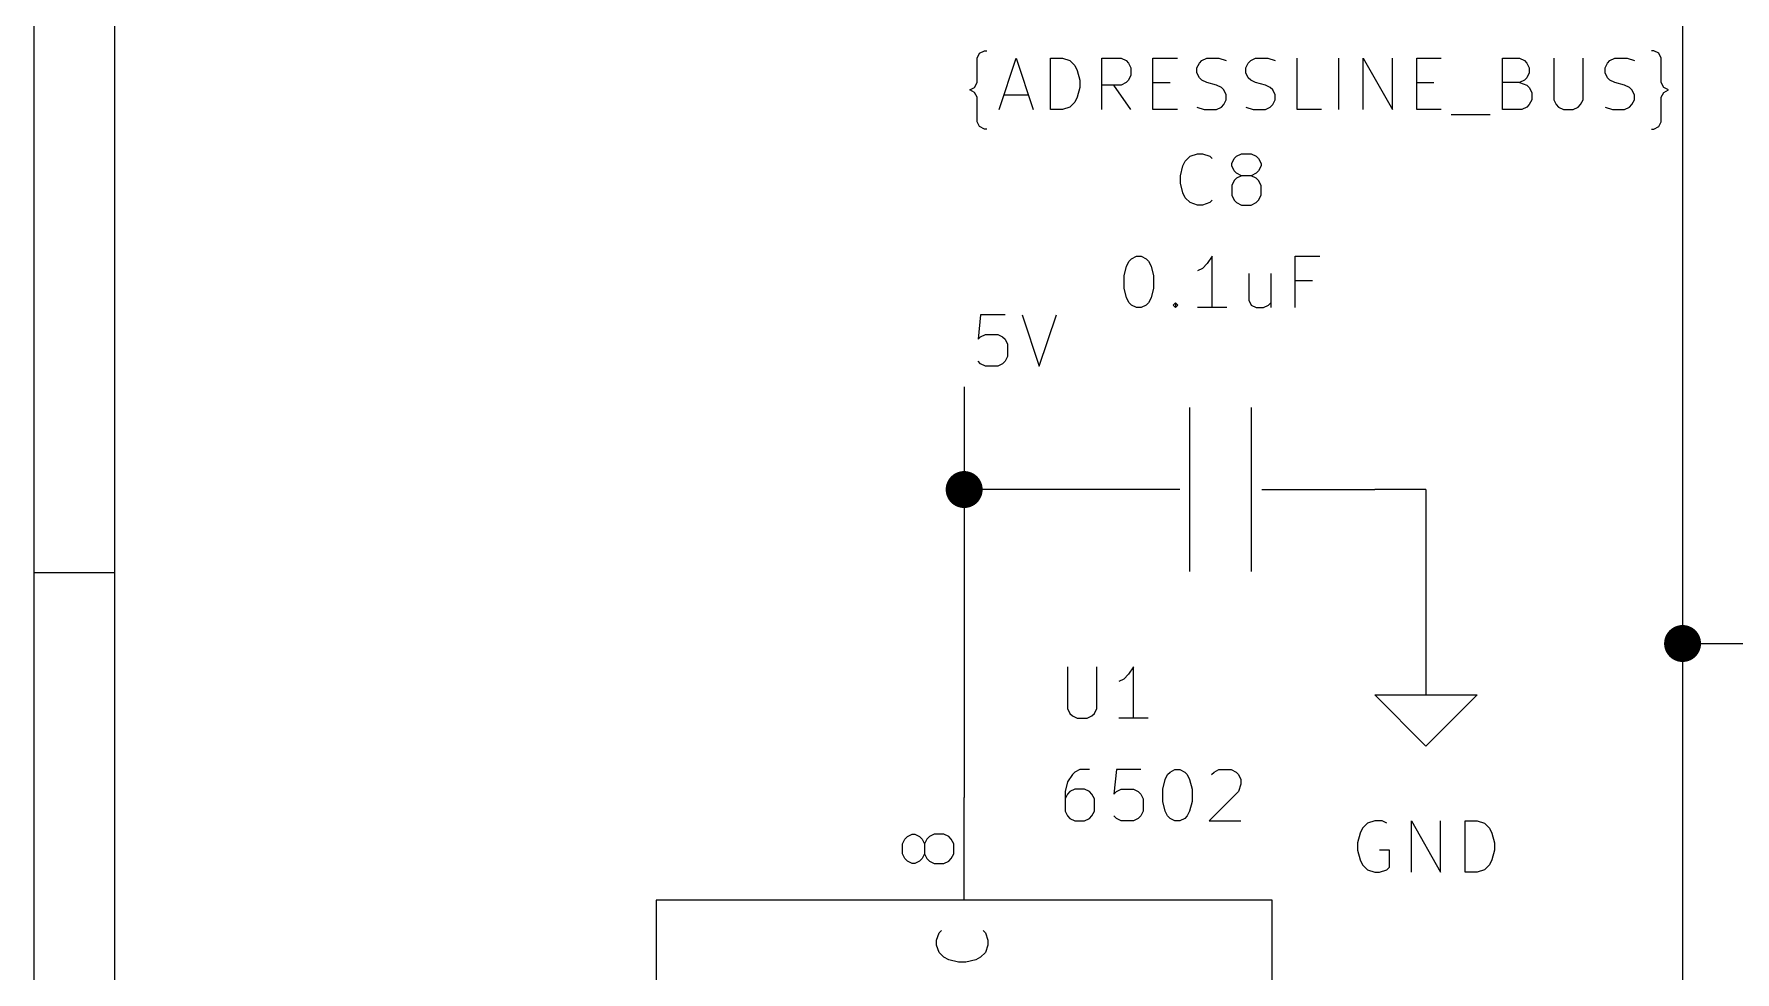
# Model space of a CAD drawing. Header units: millimetres. Extents: x 10 to 287, y -200 to -10.
# Drawn here: x 10 to 52.1, y -119.89 to -96.68 of the extents above; entities that cross this region are included whole.
import ezdxf

# ---------------------------------------------------------------- set-up
doc = ezdxf.new("R2010")
doc.units = ezdxf.units.MM
for name, color, linetype in [('BLUE', 174, 'CONTINUOUS'), ('GREENSIXTYFIVE', 129, 'CONTINUOUS'), ('LIGHTGREEN', 92, 'CONTINUOUS'), ('LIGHTRED', 12, 'CONTINUOUS'), ('RED', 14, 'CONTINUOUS'), ('REDSIX', 19, 'CONTINUOUS'), ('WHITE', 250, 'CONTINUOUS')]:
    doc.layers.add(name, color=color, linetype=linetype)

msp = doc.modelspace()

# ---------------------------------------------------------------- linework, layer by layer
at = {"layer": 'BLUE', "linetype": 'CONTINUOUS'}
for p, q in [((50.8, -43.18), (50.8, -111.76)), ((33.3389, -97.2769), (33.3994, -97.156)), ((33.3994, -97.156), (33.5203, -97.0955)), ((33.5203, -97.0955), (33.5808, -97.0955)), ((50.0908, -97.0955), (50.0303, -97.0955)), ((50.2117, -97.156), (50.0908, -97.0955)), ((50.2722, -97.2769), (50.2117, -97.156)), ((33.3389, -97.8817), (33.3389, -97.2769)), ((33.8832, -98.5469), (34.3065, -97.2769)), ((34.3065, -97.2769), (34.7299, -98.5469)), ((35.1532, -98.5469), (35.1532, -97.2769)), ((35.1532, -97.2769), (35.4556, -97.2769)), ((35.4556, -97.2769), (35.637, -97.3374)), ((35.637, -97.3374), (35.758, -97.4584)), ((35.758, -97.4584), (35.8185, -97.5793)), ((35.8185, -97.5793), (35.8789, -97.8212)), ((36.4232, -98.5469), (36.4232, -97.2769)), ((36.4232, -97.2769), (36.907, -97.2769)), ((36.907, -97.2769), (37.028, -97.3374)), ((37.028, -97.3374), (37.0885, -97.3979)), ((37.0885, -97.3979), (37.1489, -97.5188)), ((37.1489, -97.5188), (37.1489, -97.7003)), ((37.6932, -98.5469), (37.6932, -97.2769)), ((37.6932, -97.2769), (38.298, -97.2769)), ((38.7818, -97.5188), (38.8422, -97.3979)), ((38.7818, -97.6398), (38.7818, -97.5188)), ((38.8422, -97.7607), (38.7818, -97.6398)), ((38.8422, -97.3979), (38.9027, -97.3374)), ((38.9027, -97.3374), (39.0237, -97.2769)), ((39.0237, -97.2769), (39.326, -97.2769)), ((39.326, -97.2769), (39.5075, -97.3374)), ((39.9913, -97.5188), (40.0517, -97.3979)), ((39.9913, -97.6398), (39.9913, -97.5188)), ((40.0517, -97.7607), (39.9913, -97.6398)), ((40.0517, -97.3979), (40.1122, -97.3374)), ((40.1122, -97.3374), (40.2332, -97.2769)), ((40.2332, -97.2769), (40.5355, -97.2769)), ((40.5355, -97.2769), (40.717, -97.3374)), ((41.2612, -98.5469), (41.2612, -97.2769)), ((42.2893, -98.5469), (42.2893, -97.2769)), ((42.8941, -98.5469), (42.8941, -97.2769)), ((42.8941, -97.2769), (43.6198, -98.5469)), ((43.6198, -98.5469), (43.6198, -97.2769)), ((44.2246, -98.5469), (44.2246, -97.2769)), ((44.2246, -97.2769), (44.8294, -97.2769)), ((46.3412, -98.5469), (46.3412, -97.2769)), ((46.3412, -97.2769), (46.7646, -97.2769)), ((46.7646, -97.2769), (46.8855, -97.3374)), ((46.8855, -97.3374), (46.946, -97.3979)), ((46.946, -97.3979), (47.0065, -97.5188)), ((47.0065, -97.6398), (46.946, -97.7607)), ((47.0065, -97.5188), (47.0065, -97.6398)), ((47.6112, -97.2769), (47.6112, -98.305)), ((48.3369, -98.305), (48.3369, -97.2769)), ((48.8813, -97.5188), (48.9417, -97.3979)), ((48.8813, -97.6398), (48.8813, -97.5188)), ((48.9417, -97.7607), (48.8813, -97.6398)), ((48.9417, -97.3979), (49.0022, -97.3374)), ((49.0022, -97.3374), (49.1232, -97.2769)), ((49.1232, -97.2769), (49.4255, -97.2769)), ((49.4255, -97.2769), (49.607, -97.3374)), ((50.2722, -97.8817), (50.2722, -97.2769)), ((33.1575, -98.0631), (33.2784, -98.0026)), ((33.2784, -98.1236), (33.1575, -98.0631)), ((33.2784, -98.0026), (33.3389, -97.8817)), ((35.8789, -98.0026), (35.8185, -98.2445)), ((35.8789, -97.8212), (35.8789, -98.0026)), ((36.907, -97.9422), (36.4232, -97.9422)), ((37.1489, -98.5469), (36.7256, -97.9422)), ((37.028, -97.8817), (36.907, -97.9422)), ((37.0885, -97.8212), (37.028, -97.8817)), ((37.1489, -97.7003), (37.0885, -97.8212)), ((37.6932, -97.8817), (38.1166, -97.8817)), ((38.9027, -97.8212), (38.8422, -97.7607)), ((39.0237, -97.8817), (38.9027, -97.8212)), ((39.2656, -97.9422), (39.0237, -97.8817)), ((39.3865, -98.0026), (39.2656, -97.9422)), ((39.447, -98.0631), (39.3865, -98.0026)), ((39.5075, -98.1841), (39.447, -98.0631)), ((40.1122, -97.8212), (40.0517, -97.7607)), ((40.2332, -97.8817), (40.1122, -97.8212)), ((40.4751, -97.9422), (40.2332, -97.8817)), ((40.596, -98.0026), (40.4751, -97.9422)), ((40.6565, -98.0631), (40.596, -98.0026)), ((40.717, -98.1841), (40.6565, -98.0631)), ((44.2246, -97.8817), (44.648, -97.8817)), ((46.7646, -97.8817), (46.3412, -97.8817)), ((46.8855, -97.8212), (46.7646, -97.8817)), ((46.7646, -97.8817), (46.946, -97.9422)), ((46.946, -97.7607), (46.8855, -97.8212)), ((46.946, -97.9422), (47.0065, -98.0026)), ((47.0065, -98.0026), (47.0669, -98.1236)), ((49.0022, -97.8212), (48.9417, -97.7607)), ((49.1232, -97.8817), (49.0022, -97.8212)), ((49.3651, -97.9422), (49.1232, -97.8817)), ((49.486, -98.0026), (49.3651, -97.9422)), ((49.5465, -98.0631), (49.486, -98.0026)), ((49.607, -98.1841), (49.5465, -98.0631)), ((50.3327, -98.0026), (50.2722, -97.8817)), ((50.4536, -98.0631), (50.3327, -98.0026)), ((50.3327, -98.1236), (50.4536, -98.0631)), ((33.3389, -98.2445), (33.2784, -98.1236)), ((33.3389, -98.8493), (33.3389, -98.2445)), ((34.0042, -98.1841), (34.6089, -98.1841)), ((35.637, -98.4865), (35.4556, -98.5469)), ((35.758, -98.3655), (35.637, -98.4865)), ((35.8185, -98.2445), (35.758, -98.3655)), ((38.7818, -98.4865), (38.9632, -98.5469)), ((39.2656, -98.5469), (39.3865, -98.4865)), ((39.3865, -98.4865), (39.447, -98.426)), ((39.447, -98.426), (39.5075, -98.305)), ((39.5075, -98.305), (39.5075, -98.1841)), ((39.9913, -98.4865), (40.1727, -98.5469)), ((40.4751, -98.5469), (40.596, -98.4865)), ((40.596, -98.4865), (40.6565, -98.426)), ((40.6565, -98.426), (40.717, -98.305)), ((40.717, -98.305), (40.717, -98.1841)), ((46.946, -98.4865), (46.825, -98.5469)), ((47.0065, -98.426), (46.946, -98.4865)), ((47.0669, -98.305), (47.0065, -98.426)), ((47.0669, -98.1236), (47.0669, -98.305)), ((47.6112, -98.305), (47.6717, -98.426)), ((47.6717, -98.426), (47.7322, -98.4865)), ((47.7322, -98.4865), (47.8531, -98.5469)), ((48.095, -98.5469), (48.216, -98.4865)), ((48.216, -98.4865), (48.2765, -98.426)), ((48.2765, -98.426), (48.3369, -98.305)), ((48.8813, -98.4865), (49.0627, -98.5469)), ((49.3651, -98.5469), (49.486, -98.4865)), ((49.486, -98.4865), (49.5465, -98.426)), ((49.5465, -98.426), (49.607, -98.305)), ((49.607, -98.305), (49.607, -98.1841)), ((50.2722, -98.2445), (50.3327, -98.1236)), ((50.2722, -98.8493), (50.2722, -98.2445)), ((33.3994, -98.9703), (33.3389, -98.8493)), ((35.4556, -98.5469), (35.1532, -98.5469)), ((38.298, -98.5469), (37.6932, -98.5469)), ((38.9632, -98.5469), (39.2656, -98.5469)), ((40.1727, -98.5469), (40.4751, -98.5469)), ((41.866, -98.5469), (41.2612, -98.5469)), ((44.8294, -98.5469), (44.2246, -98.5469)), ((45.0713, -98.6679), (46.0389, -98.6679)), ((46.825, -98.5469), (46.3412, -98.5469)), ((47.8531, -98.5469), (48.095, -98.5469)), ((49.0627, -98.5469), (49.3651, -98.5469)), ((50.2117, -98.9703), (50.2722, -98.8493)), ((33.5203, -99.0307), (33.3994, -98.9703)), ((33.5808, -99.0307), (33.5203, -99.0307)), ((50.0303, -99.0307), (50.0908, -99.0307)), ((50.0908, -99.0307), (50.2117, -98.9703)), ((50.8, -111.76), (50.8, -120.65)), ((50.8, -111.76), (55.88, -111.76))]:
    msp.add_line(p, q, dxfattribs=at)
at = {"layer": 'BLUE', "const_width": 0.4572}
msp.add_lwpolyline([(50.5714, -111.76, 1), (51.0286, -111.76, 1)], format="xyb", close=True, dxfattribs=at)
at = {"layer": 'GREENSIXTYFIVE', "linetype": 'CONTINUOUS'}
for p, q in [((38.493, -99.8206), (38.614, -99.6996)), ((38.614, -99.6996), (38.7954, -99.6391)), ((38.7954, -99.6391), (38.9163, -99.6391)), ((38.9163, -99.6391), (39.0978, -99.6996)), ((39.0978, -99.6996), (39.1582, -99.7601)), ((39.6421, -99.881), (39.7025, -99.7601)), ((39.7025, -99.7601), (39.763, -99.6996)), ((39.763, -99.6996), (39.884, -99.6391)), ((39.884, -99.6391), (40.1259, -99.6391)), ((40.1259, -99.6391), (40.2468, -99.6996)), ((40.2468, -99.6996), (40.3073, -99.7601)), ((40.3073, -99.7601), (40.3678, -99.881)), ((38.3721, -100.1834), (38.4325, -99.9415)), ((38.3721, -100.3648), (38.3721, -100.1834)), ((38.4325, -99.9415), (38.493, -99.8206)), ((39.6421, -99.9415), (39.6421, -99.881)), ((39.7025, -100.0625), (39.6421, -99.9415)), ((39.763, -100.1229), (39.7025, -100.0625)), ((39.884, -100.1834), (39.763, -100.1229)), ((39.884, -100.1834), (39.763, -100.2439)), ((40.1259, -100.1834), (39.884, -100.1834)), ((40.2468, -100.1229), (40.1259, -100.1834)), ((40.2468, -100.2439), (40.1259, -100.1834)), ((40.3073, -100.0625), (40.2468, -100.1229)), ((40.3678, -99.9415), (40.3073, -100.0625)), ((40.3678, -99.881), (40.3678, -99.9415)), ((38.4325, -100.6067), (38.3721, -100.3648)), ((38.493, -100.7277), (38.4325, -100.6067)), ((39.7025, -100.3044), (39.6421, -100.4253)), ((39.6421, -100.4253), (39.6421, -100.6672)), ((39.763, -100.2439), (39.7025, -100.3044)), ((40.3073, -100.3044), (40.2468, -100.2439)), ((40.3678, -100.4253), (40.3073, -100.3044)), ((40.3678, -100.6672), (40.3678, -100.4253)), ((38.614, -100.8487), (38.493, -100.7277)), ((38.7954, -100.9091), (38.614, -100.8487)), ((38.9163, -100.9091), (38.7954, -100.9091)), ((39.0978, -100.8487), (38.9163, -100.9091)), ((39.1582, -100.7882), (39.0978, -100.8487)), ((39.6421, -100.6672), (39.7025, -100.7882)), ((39.7025, -100.7882), (39.763, -100.8487)), ((39.763, -100.8487), (39.884, -100.9091)), ((39.884, -100.9091), (40.1259, -100.9091)), ((40.1259, -100.9091), (40.2468, -100.8487)), ((40.2468, -100.8487), (40.3073, -100.7882)), ((40.3073, -100.7882), (40.3678, -100.6672)), ((37.1021, -102.3001), (37.1626, -102.2396)), ((37.1626, -102.2396), (37.2835, -102.1791)), ((37.2835, -102.1791), (37.4045, -102.1791)), ((37.4045, -102.1791), (37.5254, -102.2396)), ((37.5254, -102.2396), (37.5859, -102.3001)), ((39.1583, -102.1791), (39.0374, -102.3606)), ((39.1583, -103.4491), (39.1583, -102.1791)), ((41.2144, -103.4491), (41.2144, -102.1791)), ((41.2144, -102.1791), (41.8192, -102.1791)), ((36.9812, -102.6629), (37.0416, -102.421)), ((36.9812, -102.9653), (36.9812, -102.6629)), ((37.0416, -102.421), (37.1021, -102.3001)), ((37.5859, -102.3001), (37.6464, -102.421)), ((37.6464, -102.421), (37.7069, -102.6629)), ((37.7069, -102.6629), (37.7069, -102.9653)), ((38.9164, -102.4815), (38.7955, -102.542)), ((39.0374, -102.3606), (38.9164, -102.4815)), ((40.0654, -102.6025), (40.0654, -103.2677)), ((40.6097, -102.6025), (40.6097, -103.4491)), ((37.0416, -103.2072), (36.9812, -102.9653)), ((37.7069, -102.9653), (37.6464, -103.2072)), ((41.6378, -102.7839), (41.2144, -102.7839)), ((37.1021, -103.3282), (37.0416, -103.2072)), ((37.1626, -103.3887), (37.1021, -103.3282)), ((37.2835, -103.4491), (37.1626, -103.3887)), ((37.4045, -103.4491), (37.2835, -103.4491)), ((37.5254, -103.3887), (37.4045, -103.4491)), ((37.5859, -103.3282), (37.5254, -103.3887)), ((37.6464, -103.2072), (37.5859, -103.3282)), ((38.1907, -103.3887), (38.2511, -103.3282)), ((38.2511, -103.4491), (38.1907, -103.3887)), ((38.2511, -103.3282), (38.3116, -103.3887)), ((38.2511, -103.3282), (38.2511, -103.4491)), ((38.3116, -103.3887), (38.2511, -103.4491)), ((39.5212, -103.4491), (38.7955, -103.4491)), ((40.0654, -103.2677), (40.1259, -103.3887)), ((40.1259, -103.3887), (40.2469, -103.4491)), ((40.2469, -103.4491), (40.4283, -103.4491)), ((40.4283, -103.4491), (40.5492, -103.3887)), ((40.5492, -103.3887), (40.6097, -103.3282)), ((35.5768, -112.3392), (35.5768, -113.3673)), ((35.5768, -112.3392), (35.5768, -113.3673)), ((36.3025, -113.3673), (36.3025, -112.3392)), ((36.3025, -113.3673), (36.3025, -112.3392)), ((37.2097, -112.3392), (37.0888, -112.5207)), ((37.2097, -112.3392), (37.0888, -112.5207)), ((37.2097, -113.6092), (37.2097, -112.3392)), ((37.2097, -113.6092), (37.2097, -112.3392)), ((36.9678, -112.6416), (36.8469, -112.7021)), ((36.9678, -112.6416), (36.8469, -112.7021)), ((37.0888, -112.5207), (36.9678, -112.6416)), ((37.0888, -112.5207), (36.9678, -112.6416)), ((35.5768, -113.3673), (35.6373, -113.4883)), ((35.5768, -113.3673), (35.6373, -113.4883)), ((35.6373, -113.4883), (35.6978, -113.5488)), ((35.6373, -113.4883), (35.6978, -113.5488)), ((35.6978, -113.5488), (35.8187, -113.6092)), ((35.6978, -113.5488), (35.8187, -113.6092)), ((35.8187, -113.6092), (36.0606, -113.6092)), ((35.8187, -113.6092), (36.0606, -113.6092)), ((36.0606, -113.6092), (36.1816, -113.5488)), ((36.0606, -113.6092), (36.1816, -113.5488)), ((36.1816, -113.5488), (36.2421, -113.4883)), ((36.1816, -113.5488), (36.2421, -113.4883)), ((36.2421, -113.4883), (36.3025, -113.3673)), ((36.2421, -113.4883), (36.3025, -113.3673)), ((37.5726, -113.6092), (36.8469, -113.6092)), ((37.5726, -113.6092), (36.8469, -113.6092)), ((35.8792, -114.8792), (35.7583, -114.9397)), ((35.8792, -114.8792), (35.7583, -114.9397)), ((36.1211, -114.8792), (35.8792, -114.8792)), ((36.1211, -114.8792), (35.8792, -114.8792)), ((36.7863, -114.8792), (36.7259, -115.484)), ((36.7863, -114.8792), (36.7259, -115.484)), ((37.3911, -114.8792), (36.7863, -114.8792)), ((37.3911, -114.8792), (36.7863, -114.8792)), ((38.1168, -114.9397), (38.2377, -114.8792)), ((38.1168, -114.9397), (38.2377, -114.8792)), ((38.2377, -114.8792), (38.3587, -114.8792)), ((38.2377, -114.8792), (38.3587, -114.8792)), ((38.3587, -114.8792), (38.4796, -114.9397)), ((38.3587, -114.8792), (38.4796, -114.9397)), ((39.2053, -114.9397), (39.3263, -114.8792)), ((39.2053, -114.9397), (39.3263, -114.8792)), ((39.3263, -114.8792), (39.6287, -114.8792)), ((39.3263, -114.8792), (39.6287, -114.8792)), ((39.6287, -114.8792), (39.7496, -114.9397)), ((39.6287, -114.8792), (39.7496, -114.9397)), ((35.5768, -115.1816), (35.5164, -115.4235)), ((35.5768, -115.1816), (35.5164, -115.4235)), ((35.6978, -115.0002), (35.5768, -115.1816)), ((35.6978, -115.0002), (35.5768, -115.1816)), ((35.7583, -114.9397), (35.6978, -115.0002)), ((35.7583, -114.9397), (35.6978, -115.0002)), ((37.9354, -115.363), (37.9958, -115.1211)), ((37.9354, -115.363), (37.9958, -115.1211)), ((37.9958, -115.1211), (38.0563, -115.0002)), ((37.9958, -115.1211), (38.0563, -115.0002)), ((38.0563, -115.0002), (38.1168, -114.9397)), ((38.0563, -115.0002), (38.1168, -114.9397)), ((38.4796, -114.9397), (38.5401, -115.0002)), ((38.4796, -114.9397), (38.5401, -115.0002)), ((38.5401, -115.0002), (38.6006, -115.1211)), ((38.5401, -115.0002), (38.6006, -115.1211)), ((38.6006, -115.1211), (38.6611, -115.363)), ((38.6006, -115.1211), (38.6611, -115.363)), ((39.1449, -115.0002), (39.2053, -114.9397)), ((39.1449, -115.0002), (39.2053, -114.9397)), ((39.7496, -114.9397), (39.8101, -115.0002)), ((39.7496, -114.9397), (39.8101, -115.0002)), ((39.8101, -115.0002), (39.8706, -115.1211)), ((39.8101, -115.0002), (39.8706, -115.1211)), ((39.8706, -115.2421), (39.8101, -115.4235)), ((39.8706, -115.2421), (39.8101, -115.4235)), ((39.8706, -115.1211), (39.8706, -115.2421)), ((39.8706, -115.1211), (39.8706, -115.2421)), ((35.5164, -115.4235), (35.5164, -115.9073)), ((35.5164, -115.4235), (35.5164, -115.9073)), ((35.5768, -115.484), (35.5164, -115.6049)), ((35.5768, -115.484), (35.5164, -115.6049)), ((35.6373, -115.4235), (35.5768, -115.484)), ((35.6373, -115.4235), (35.5768, -115.484)), ((35.7583, -115.363), (35.6373, -115.4235)), ((35.7583, -115.363), (35.6373, -115.4235)), ((36.0002, -115.363), (35.7583, -115.363)), ((36.0002, -115.363), (35.7583, -115.363)), ((36.1211, -115.4235), (36.0002, -115.363)), ((36.1211, -115.4235), (36.0002, -115.363)), ((36.1816, -115.484), (36.1211, -115.4235)), ((36.1816, -115.484), (36.1211, -115.4235)), ((36.2421, -115.6049), (36.1816, -115.484)), ((36.2421, -115.6049), (36.1816, -115.484)), ((36.2421, -115.9073), (36.2421, -115.6049)), ((36.2421, -115.9073), (36.2421, -115.6049)), ((36.7259, -115.484), (36.7863, -115.4235)), ((36.7259, -115.484), (36.7863, -115.4235)), ((36.7863, -115.4235), (36.9073, -115.363)), ((36.7863, -115.4235), (36.9073, -115.363)), ((36.9073, -115.363), (37.2097, -115.363)), ((36.9073, -115.363), (37.2097, -115.363)), ((37.2097, -115.363), (37.3306, -115.4235)), ((37.2097, -115.363), (37.3306, -115.4235)), ((37.3306, -115.4235), (37.3911, -115.484)), ((37.3306, -115.4235), (37.3911, -115.484)), ((37.3911, -115.484), (37.4516, -115.6049)), ((37.3911, -115.484), (37.4516, -115.6049)), ((37.4516, -115.6049), (37.4516, -115.9073)), ((37.4516, -115.6049), (37.4516, -115.9073)), ((37.9354, -115.6654), (37.9354, -115.363)), ((37.9354, -115.6654), (37.9354, -115.363)), ((37.9958, -115.9073), (37.9354, -115.6654)), ((37.9958, -115.9073), (37.9354, -115.6654)), ((38.6611, -115.6654), (38.6006, -115.9073)), ((38.6611, -115.6654), (38.6006, -115.9073)), ((38.6611, -115.363), (38.6611, -115.6654)), ((38.6611, -115.363), (38.6611, -115.6654)), ((39.8101, -115.4235), (39.0844, -116.1492)), ((39.8101, -115.4235), (39.0844, -116.1492)), ((35.5164, -115.9073), (35.5768, -116.0283)), ((35.5164, -115.9073), (35.5768, -116.0283)), ((35.5768, -116.0283), (35.6373, -116.0888)), ((35.5768, -116.0283), (35.6373, -116.0888)), ((35.6373, -116.0888), (35.7583, -116.1492)), ((35.6373, -116.0888), (35.7583, -116.1492)), ((35.7583, -116.1492), (36.0002, -116.1492)), ((35.7583, -116.1492), (36.0002, -116.1492)), ((36.0002, -116.1492), (36.1211, -116.0888)), ((36.0002, -116.1492), (36.1211, -116.0888)), ((36.1211, -116.0888), (36.1816, -116.0283)), ((36.1211, -116.0888), (36.1816, -116.0283)), ((36.1816, -116.0283), (36.2421, -115.9073)), ((36.1816, -116.0283), (36.2421, -115.9073)), ((36.7863, -116.0888), (36.7259, -116.0283)), ((36.7863, -116.0888), (36.7259, -116.0283)), ((36.9073, -116.1492), (36.7863, -116.0888)), ((36.9073, -116.1492), (36.7863, -116.0888)), ((37.2097, -116.1492), (36.9073, -116.1492)), ((37.2097, -116.1492), (36.9073, -116.1492)), ((37.3306, -116.0888), (37.2097, -116.1492)), ((37.3306, -116.0888), (37.2097, -116.1492)), ((37.3911, -116.0283), (37.3306, -116.0888)), ((37.3911, -116.0283), (37.3306, -116.0888)), ((37.4516, -115.9073), (37.3911, -116.0283)), ((37.4516, -115.9073), (37.3911, -116.0283)), ((38.0563, -116.0283), (37.9958, -115.9073)), ((38.0563, -116.0283), (37.9958, -115.9073)), ((38.1168, -116.0888), (38.0563, -116.0283)), ((38.1168, -116.0888), (38.0563, -116.0283)), ((38.2377, -116.1492), (38.1168, -116.0888)), ((38.2377, -116.1492), (38.1168, -116.0888)), ((38.3587, -116.1492), (38.2377, -116.1492)), ((38.3587, -116.1492), (38.2377, -116.1492)), ((38.4796, -116.0888), (38.3587, -116.1492)), ((38.4796, -116.0888), (38.3587, -116.1492)), ((38.5401, -116.0283), (38.4796, -116.0888)), ((38.5401, -116.0283), (38.4796, -116.0888)), ((38.6006, -115.9073), (38.5401, -116.0283)), ((38.6006, -115.9073), (38.5401, -116.0283)), ((39.0844, -116.1492), (39.8706, -116.1492)), ((39.0844, -116.1492), (39.8706, -116.1492)), ((43.18, -116.1492), (42.9986, -116.2097)), ((43.18, -116.1492), (42.9986, -116.2097)), ((43.3614, -116.1492), (43.18, -116.1492)), ((43.3614, -116.1492), (43.18, -116.1492)), ((43.4824, -116.2097), (43.3614, -116.1492)), ((43.4824, -116.2097), (43.3614, -116.1492)), ((44.0871, -117.4192), (44.0871, -116.1492)), ((44.0871, -116.1492), (44.8128, -117.4192)), ((44.0871, -117.4192), (44.0871, -116.1492)), ((44.0871, -116.1492), (44.8128, -117.4192)), ((44.8128, -117.4192), (44.8128, -116.1492)), ((44.8128, -117.4192), (44.8128, -116.1492)), ((45.4176, -117.4192), (45.4176, -116.1492)), ((45.4176, -116.1492), (45.72, -116.1492)), ((45.4176, -117.4192), (45.4176, -116.1492)), ((45.4176, -116.1492), (45.72, -116.1492)), ((45.72, -116.1492), (45.9014, -116.2097)), ((45.72, -116.1492), (45.9014, -116.2097)), ((42.8171, -116.4516), (42.7567, -116.6935)), ((42.8171, -116.4516), (42.7567, -116.6935)), ((42.8776, -116.3307), (42.8171, -116.4516)), ((42.8776, -116.3307), (42.8171, -116.4516)), ((42.9986, -116.2097), (42.8776, -116.3307)), ((42.9986, -116.2097), (42.8776, -116.3307)), ((45.9014, -116.2097), (46.0224, -116.3307)), ((45.9014, -116.2097), (46.0224, -116.3307)), ((46.0224, -116.3307), (46.0829, -116.4516)), ((46.0224, -116.3307), (46.0829, -116.4516)), ((46.0829, -116.4516), (46.1433, -116.6935)), ((46.0829, -116.4516), (46.1433, -116.6935)), ((42.7567, -116.6935), (42.7567, -116.8749)), ((42.7567, -116.6935), (42.7567, -116.8749)), ((42.7567, -116.8749), (42.8171, -117.1168)), ((42.7567, -116.8749), (42.8171, -117.1168)), ((43.5428, -116.8749), (43.3009, -116.8749)), ((43.5428, -116.8749), (43.3009, -116.8749)), ((43.5428, -117.2983), (43.5428, -116.8749)), ((43.5428, -117.2983), (43.5428, -116.8749)), ((46.1433, -116.8749), (46.0829, -117.1168)), ((46.1433, -116.8749), (46.0829, -117.1168)), ((46.1433, -116.6935), (46.1433, -116.8749)), ((46.1433, -116.6935), (46.1433, -116.8749)), ((42.8171, -117.1168), (42.8776, -117.2378)), ((42.8171, -117.1168), (42.8776, -117.2378)), ((42.8776, -117.2378), (42.9986, -117.3588)), ((42.8776, -117.2378), (42.9986, -117.3588)), ((42.9986, -117.3588), (43.18, -117.4192)), ((42.9986, -117.3588), (43.18, -117.4192)), ((43.18, -117.4192), (43.3009, -117.4192)), ((43.18, -117.4192), (43.3009, -117.4192)), ((43.3009, -117.4192), (43.4824, -117.3588)), ((43.3009, -117.4192), (43.4824, -117.3588)), ((43.4824, -117.3588), (43.5428, -117.2983)), ((43.4824, -117.3588), (43.5428, -117.2983)), ((45.72, -117.4192), (45.4176, -117.4192)), ((45.72, -117.4192), (45.4176, -117.4192)), ((45.9014, -117.3588), (45.72, -117.4192)), ((45.9014, -117.3588), (45.72, -117.4192)), ((46.0224, -117.2378), (45.9014, -117.3588)), ((46.0224, -117.2378), (45.9014, -117.3588)), ((46.0829, -117.1168), (46.0224, -117.2378)), ((46.0829, -117.1168), (46.0224, -117.2378)), ((32.3375, -119.1018), (32.398, -118.9203)), ((32.3375, -119.1018), (32.398, -118.9203)), ((32.3375, -119.2227), (32.3375, -119.1018)), ((32.3375, -119.2227), (32.3375, -119.1018)), ((32.398, -118.9203), (32.4585, -118.8599)), ((32.398, -118.9203), (32.4585, -118.8599)), ((33.4866, -118.8599), (33.5471, -118.9203)), ((33.4866, -118.8599), (33.5471, -118.9203)), ((33.5471, -118.9203), (33.6075, -119.1018)), ((33.5471, -118.9203), (33.6075, -119.1018)), ((33.6075, -119.1018), (33.6075, -119.2227)), ((33.6075, -119.1018), (33.6075, -119.2227)), ((32.398, -119.4041), (32.3375, -119.2227)), ((32.398, -119.4041), (32.3375, -119.2227)), ((32.519, -119.5251), (32.398, -119.4041)), ((32.519, -119.5251), (32.398, -119.4041)), ((32.6399, -119.5856), (32.519, -119.5251)), ((32.6399, -119.5856), (32.519, -119.5251)), ((33.4261, -119.5251), (33.3051, -119.5856)), ((33.4261, -119.5251), (33.3051, -119.5856)), ((33.5471, -119.4041), (33.4261, -119.5251)), ((33.5471, -119.4041), (33.4261, -119.5251)), ((33.6075, -119.2227), (33.5471, -119.4041)), ((33.6075, -119.2227), (33.5471, -119.4041)), ((32.8818, -119.646), (32.6399, -119.5856)), ((32.8818, -119.646), (32.6399, -119.5856)), ((33.0632, -119.646), (32.8818, -119.646)), ((33.0632, -119.646), (32.8818, -119.646)), ((33.3051, -119.5856), (33.0632, -119.646)), ((33.3051, -119.5856), (33.0632, -119.646))]:
    msp.add_line(p, q, dxfattribs=at)
at = {"layer": 'LIGHTGREEN', "linetype": 'CONTINUOUS'}
for p, q in [((33.02, -105.41), (33.02, -107.95)), ((33.02, -107.95), (33.02, -115.57)), ((35.56, -107.95), (33.02, -107.95)), ((44.45, -107.95), (43.18, -107.95)), ((44.45, -107.95), (44.45, -111.76))]:
    msp.add_line(p, q, dxfattribs=at)
at = {"layer": 'LIGHTGREEN', "const_width": 0.4572}
msp.add_lwpolyline([(32.7914, -107.95, 1), (33.2486, -107.95, 1)], format="xyb", close=True, dxfattribs=at)
at = {"layer": 'LIGHTRED', "linetype": 'CONTINUOUS'}
for p, q in [((31.4929, -116.7189), (31.5534, -116.598)), ((31.4929, -116.7189), (31.5534, -116.598)), ((31.5534, -116.598), (31.6139, -116.5375)), ((31.5534, -116.598), (31.6139, -116.5375)), ((31.6139, -116.5375), (31.7348, -116.477)), ((31.6139, -116.5375), (31.7348, -116.477)), ((31.7348, -116.477), (31.7953, -116.477)), ((31.7348, -116.477), (31.7953, -116.477)), ((31.7953, -116.477), (31.9163, -116.5375)), ((31.7953, -116.477), (31.9163, -116.5375)), ((31.9163, -116.5375), (31.9767, -116.598)), ((31.9163, -116.5375), (31.9767, -116.598)), ((31.9767, -116.598), (32.0372, -116.7189)), ((31.9767, -116.598), (32.0372, -116.7189)), ((32.0977, -116.598), (32.0372, -116.7189)), ((32.0977, -116.598), (32.0372, -116.7189)), ((32.1582, -116.5375), (32.0977, -116.598)), ((32.1582, -116.5375), (32.0977, -116.598)), ((32.2791, -116.477), (32.1582, -116.5375)), ((32.2791, -116.477), (32.1582, -116.5375)), ((32.521, -116.477), (32.2791, -116.477)), ((32.521, -116.477), (32.2791, -116.477)), ((32.642, -116.5375), (32.521, -116.477)), ((32.642, -116.5375), (32.521, -116.477)), ((32.7025, -116.598), (32.642, -116.5375)), ((32.7025, -116.598), (32.642, -116.5375)), ((32.7629, -116.7189), (32.7025, -116.598)), ((32.7629, -116.7189), (32.7025, -116.598)), ((31.4929, -116.9608), (31.4929, -116.7189)), ((31.4929, -116.9608), (31.4929, -116.7189)), ((31.5534, -117.0818), (31.4929, -116.9608)), ((31.5534, -117.0818), (31.4929, -116.9608)), ((32.0372, -116.9608), (31.9767, -117.0818)), ((32.0372, -116.9608), (31.9767, -117.0818)), ((32.0372, -116.7189), (32.0372, -116.9608)), ((32.0372, -116.7189), (32.0372, -116.9608)), ((32.0372, -116.9608), (32.0977, -117.0818)), ((32.0372, -116.9608), (32.0977, -117.0818)), ((32.7025, -117.0818), (32.7629, -116.9608)), ((32.7025, -117.0818), (32.7629, -116.9608)), ((32.7629, -116.9608), (32.7629, -116.7189)), ((32.7629, -116.9608), (32.7629, -116.7189)), ((31.6139, -117.1423), (31.5534, -117.0818)), ((31.6139, -117.1423), (31.5534, -117.0818)), ((31.7348, -117.2027), (31.6139, -117.1423)), ((31.7348, -117.2027), (31.6139, -117.1423)), ((31.7953, -117.2027), (31.7348, -117.2027)), ((31.7953, -117.2027), (31.7348, -117.2027)), ((31.9163, -117.1423), (31.7953, -117.2027)), ((31.9163, -117.1423), (31.7953, -117.2027)), ((31.9767, -117.0818), (31.9163, -117.1423)), ((31.9767, -117.0818), (31.9163, -117.1423)), ((32.0977, -117.0818), (32.1582, -117.1423)), ((32.0977, -117.0818), (32.1582, -117.1423)), ((32.1582, -117.1423), (32.2791, -117.2027)), ((32.1582, -117.1423), (32.2791, -117.2027)), ((32.2791, -117.2027), (32.521, -117.2027)), ((32.2791, -117.2027), (32.521, -117.2027)), ((32.521, -117.2027), (32.642, -117.1423)), ((32.521, -117.2027), (32.642, -117.1423)), ((32.642, -117.1423), (32.7025, -117.0818)), ((32.642, -117.1423), (32.7025, -117.0818))]:
    msp.add_line(p, q, dxfattribs=at)
at = {"layer": 'RED', "linetype": 'CONTINUOUS'}
for p, q in [((10, -200.0072), (10, -10)), ((12, -198.0072), (12, -12)), ((38.608, -109.982), (38.608, -105.918)), ((40.132, -109.982), (40.132, -105.918)), ((38.354, -107.95), (35.56, -107.95)), ((40.386, -107.95), (43.18, -107.95)), ((10, -110), (12, -110)), ((44.45, -111.76), (44.45, -113.03)), ((44.45, -114.3), (43.18, -113.03)), ((43.18, -113.03), (44.45, -113.03)), ((44.45, -113.03), (45.72, -113.03)), ((45.72, -113.03), (44.45, -114.3)), ((33.02, -118.11), (33.02, -115.57)), ((33.02, -118.11), (33.02, -115.57)), ((25.4, -118.11), (25.4, -189.23)), ((40.64, -118.11), (25.4, -118.11)), ((40.64, -189.23), (40.64, -118.11))]:
    msp.add_line(p, q, dxfattribs=at)
at = {"layer": 'REDSIX', "linetype": 'CONTINUOUS'}
for p, q in [((33.4267, -103.6269), (33.3663, -104.2317)), ((34.0315, -103.6269), (33.4267, -103.6269)), ((34.4548, -103.6269), (34.8781, -104.8969)), ((34.8781, -104.8969), (35.3015, -103.6269)), ((33.3663, -104.2317), (33.4267, -104.1712)), ((33.4267, -104.1712), (33.5477, -104.1107)), ((33.5477, -104.1107), (33.8501, -104.1107)), ((33.8501, -104.1107), (33.971, -104.1712)), ((33.971, -104.1712), (34.0315, -104.2317)), ((34.0315, -104.2317), (34.092, -104.3526)), ((34.092, -104.3526), (34.092, -104.655)), ((33.4267, -104.8365), (33.3663, -104.776)), ((34.0315, -104.776), (33.971, -104.8365)), ((34.092, -104.655), (34.0315, -104.776)), ((33.5477, -104.8969), (33.4267, -104.8365)), ((33.8501, -104.8969), (33.5477, -104.8969)), ((33.971, -104.8365), (33.8501, -104.8969))]:
    msp.add_line(p, q, dxfattribs=at)
at = {"layer": 'WHITE', "linetype": 'CONTINUOUS'}
for p, q in [((25.4, -118.11), (25.4, -189.23)), ((40.64, -118.11), (25.4, -118.11)), ((40.64, -189.23), (40.64, -118.11))]:
    msp.add_line(p, q, dxfattribs=at)

doc.saveas('drawing.dxf')
